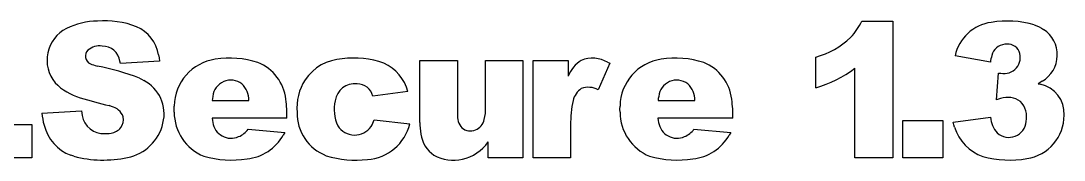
# Model space of a CAD drawing. Extents: x -9.5 to 58.6, y 17.9 to 45.8.
# Drawn here: x 39.94 to 48.89, y 30.6 to 31.79 of the extents above; entities that cross this region are included whole.
import ezdxf

# ---------------------------------------------------------------- set-up
doc = ezdxf.new("R2010")
doc.units = 0
doc.linetypes.add('0', pattern=[0])
doc.layers.add('1', color=7, linetype='0')

msp = doc.modelspace()

# ---------------------------------------------------------------- linework, layer by layer
at = {"layer": '1'}
for p, q in [((47.154541, 31.789427), (47.419731, 31.789427)), ((47.419731, 31.789427), (47.419731, 30.616129)), ((48.633888, 31.757544), (48.656048, 31.749071)), ((48.656048, 31.749071), (48.676727, 31.739607)), ((48.676727, 31.739607), (48.695927, 31.729143)), ((48.695927, 31.729143), (48.713642, 31.717684)), ((40.536766, 31.423315), (40.54847, 31.417856)), ((40.54847, 31.417856), (40.56234, 31.412497)), ((40.79369, 31.425875), (40.789886, 31.444685)), ((41.129707, 31.445543), (40.79369, 31.425875)), ((41.120701, 31.498449), (41.125763, 31.47257)), ((41.125763, 31.47257), (41.129707, 31.445543)), ((43.363659, 30.919882), (43.363659, 31.451838)), ((43.363659, 31.451838), (43.685513, 31.451838)), ((43.685513, 31.451838), (43.685513, 30.992281)), ((43.927097, 31.049723), (43.927097, 31.451838)), ((43.927097, 31.451838), (44.247372, 31.451838)), ((44.247372, 31.451838), (44.247372, 30.616129)), ((44.334682, 31.451838), (44.634499, 31.451838)), ((44.334682, 30.616129), (44.334682, 31.451838)), ((44.634499, 31.451838), (44.634499, 31.314917)), ((44.99255, 31.426657), (44.893394, 31.19845)), ((44.974003, 31.435907), (44.99255, 31.426657)), ((46.75872, 31.217337), (46.75872, 31.480169)), ((48.256943, 31.436102), (47.953976, 31.4904)), ((40.56234, 31.412497), (40.578373, 31.407232)), ((40.578373, 31.407232), (40.596569, 31.402067)), ((47.09552, 30.616129), (47.09552, 31.384951)), ((48.309662, 31.114248), (48.326191, 31.343245)), ((48.326191, 31.343245), (48.336422, 31.341825)), ((48.336422, 31.341825), (48.345711, 31.340727)), ((40.957951, 31.298048), (40.974293, 31.290129)), ((40.974293, 31.290129), (40.993965, 31.27957)), ((48.683983, 31.262289), (48.666138, 31.251963)), ((48.666138, 31.251963), (48.684605, 31.247129)), ((48.700802, 31.272985), (48.683983, 31.262289)), ((43.259827, 31.1835), (42.958431, 31.143366)), ((40.716576, 31.056608), (40.697277, 31.063257)), ((41.254787, 31.032412), (41.255428, 31.060022)), ((41.58366, 31.126066), (41.58136, 31.107954)), ((41.58136, 31.107954), (41.896912, 31.107954)), ((41.58662, 31.143023), (41.58366, 31.126066)), ((45.079861, 31.032412), (45.080498, 31.060022)), ((45.408733, 31.126066), (45.406433, 31.107954)), ((45.406433, 31.107954), (45.721985, 31.107954)), ((45.411697, 31.143023), (45.408733, 31.126066)), ((48.327972, 31.119261), (48.309662, 31.114248)), ((48.345123, 31.123503), (48.327972, 31.119261)), ((40.120872, 30.997786), (40.460037, 31.019033)), ((40.460037, 31.019033), (40.463146, 30.998991)), ((40.463146, 30.998991), (40.466972, 30.980181)), ((41.255302, 31.007666), (41.254787, 31.032412)), ((45.080376, 31.007666), (45.079861, 31.032412)), ((39.477215, 30.900209), (40.033569, 30.900209)), ((40.033569, 30.900209), (40.033569, 30.616129)), ((42.222698, 30.954508), (41.580574, 30.954508)), ((41.580574, 30.954508), (41.583122, 30.935843)), ((41.583122, 30.935843), (41.586426, 30.918406)), ((42.971809, 30.942701), (43.276348, 30.908079)), ((44.656536, 30.896273), (44.656536, 30.616129)), ((46.047771, 30.954508), (45.405643, 30.954508)), ((45.405643, 30.954508), (45.408188, 30.935843)), ((45.408188, 30.935843), (45.411499, 30.918406)), ((47.507042, 30.937193), (47.849354, 30.937193)), ((47.507042, 30.616129), (47.507042, 30.937193)), ((47.849354, 30.937193), (47.849354, 30.616129)), ((47.936665, 30.920668), (48.256943, 30.963163)), ((47.943233, 30.899473), (47.936665, 30.920668)), ((47.95034, 30.879011), (47.943233, 30.899473)), ((40.662277, 30.823092), (40.680813, 30.823648)), ((40.680813, 30.823648), (40.69825, 30.825327)), ((40.69825, 30.825327), (40.7146, 30.828123)), ((41.889042, 30.86165), (42.204601, 30.832533)), ((42.204601, 30.832533), (42.191193, 30.810228)), ((45.714115, 30.86165), (46.029675, 30.832533)), ((46.029675, 30.832533), (46.016266, 30.810228)), ((43.948341, 30.616129), (43.948341, 30.751478)), ((40.033569, 30.616129), (39.120739, 30.616129)), ((40.394321, 30.628687), (40.368755, 30.637251)), ((44.247372, 30.616129), (43.948341, 30.616129)), ((44.656536, 30.616129), (44.334682, 30.616129)), ((47.419731, 30.616129), (47.09552, 30.616129)), ((47.849354, 30.616129), (47.507042, 30.616129))]:
    msp.add_line(p, q, dxfattribs=at)
for centre, radius, start, end in [((40.594658, 31.21031), 0.577864, 89.820338, 117.100584), ((40.662037, 31.038574), 0.75246, 68.939349, 94.998915), ((46.680702, 32.010216), 0.522754, -43.589777, -24.983539), ((48.313625, 31.413429), 0.367794, 97.567309, 167.919973), ((48.404102, 30.949678), 0.839909, 74.122338, 99.51986), ((40.469162, 31.453163), 0.304506, 116.89648, -140.528856), ((40.802647, 31.445641), 0.322409, 9.427216, 66.261214), ((48.570026, 31.499296), 0.261378, -59.978188, 56.67034), ((46.57806, 32.151554), 0.695267, -74.939245, -46.194773), ((40.56324, 31.48794), 0.069836, 132.857276, -112.276802), ((40.613773, 31.426924), 0.149002, 80.887589, 131.14273), ((40.641186, 31.423954), 0.150139, 7.936682, 91.455906), ((48.389214, 31.467569), 0.122329, 93.726123, 167.91285), ((48.37331, 31.478466), 0.140477, -101.330526, 20.637991), ((48.40332, 31.479292), 0.11253, 25.636452, 101.303454), ((41.664883, 31.055265), 0.409482, 97.929761, 179.334378), ((41.734398, 30.704618), 0.76664, 71.82641, 99.46021), ((41.832397, 31.076908), 0.383048, 6.101218, 68.383272), ((42.723068, 31.047363), 0.419038, 93.480107, 145.384262), ((42.796829, 30.70722), 0.764867, 70.322896, 97.451807), ((42.901154, 31.089882), 0.37069, 14.628576, 65.585151), ((44.895283, 31.21417), 0.279568, 121.746657, 158.877448), ((44.844479, 31.20945), 0.260882, 60.232256, 111.660767), ((45.489964, 31.055256), 0.409494, 97.931163, 179.333063), ((45.559471, 30.704628), 0.766632, 71.826188, 99.460609), ((45.657478, 31.076918), 0.383036, 6.099982, 68.383808), ((48.603447, 31.389238), 0.349659, 162.705671, 172.297665), ((40.249435, 29.5163), 1.917451, 68.314669, 79.569707), ((46.513226, 32.132816), 0.947824, -74.98874, -52.095376), ((40.591461, 31.613478), 0.502933, -135.279944, -106.456564), ((40.846462, 30.992435), 0.322805, -14.230183, 62.810105), ((41.741646, 31.126562), 0.155898, 52.563132, 173.939107), ((41.699345, 31.108067), 0.197567, -0.032636, 46.069029), ((42.759995, 31.04475), 0.451304, 147.77505, -175.052795), ((42.804459, 31.08242), 0.169334, 83.364964, 172.488983), ((42.826668, 31.116089), 0.134557, 11.695869, 91.125736), ((45.566723, 31.126564), 0.155894, 52.563819, 173.939804), ((45.524418, 31.108067), 0.197567, -0.032636, 46.069029), ((48.633602, 30.995861), 0.256392, -3.087858, 78.525975), ((44.831356, 31.077835), 0.155576, 122.47857, 169.132138), ((44.809551, 31.052341), 0.168456, 60.150995, 111.499035), ((42.794319, 39.220631), 8.422608, -106.168125, -104.417027), ((40.686573, 30.920527), 0.139349, 19.38383, 77.56663), ((41.317986, 30.984076), 0.905196, -1.871868, 8.483904), ((42.959034, 31.029392), 0.331101, 166.878937, -155.298369), ((45.454823, 30.91947), 0.798623, 166.406755, -178.335522), ((45.14357, 30.984083), 0.904685, -1.873408, 8.488238), ((48.406773, 30.947823), 0.186184, 54.501964, 109.336885), ((48.37957, 30.967413), 0.189027, -12.233579, 44.287027), ((40.644005, 31.040508), 0.524874, -175.331176, -164.029518), ((40.650074, 31.007874), 0.185184, -171.399606, -86.221605), ((40.701569, 30.945744), 0.11834, -83.67806, 10.237529), ((41.665031, 31.008549), 0.409731, -179.876504, -112.409133), ((42.698269, 30.996431), 0.388012, 178.611893, -110.829714), ((43.841427, 30.975111), 0.156857, 173.715661, -138.788248), ((43.531609, 31.039013), 0.395634, -13.812215, 1.55118), ((45.490108, 31.008549), 0.409734, -179.876505, -112.410119), ((48.5158, 30.978786), 0.373836, -81.612378, 0.500182), ((40.501297, 30.985744), 0.372847, -166.086877, -110.823178), ((40.77927, 31.000645), 0.390048, -78.846391, -12.972713), ((41.74366, 30.94264), 0.159091, -171.237852, -65.945583), ((42.803894, 30.984179), 0.172902, -147.401408, -35.216742), ((42.888603, 30.999037), 0.398271, -86.389328, -13.201806), ((42.740906, 31.013187), 0.241422, -32.219383, -16.975431), ((43.918922, 30.915747), 0.555279, 179.573313, -170.04186), ((43.796883, 30.968241), 0.121256, -127.28592, -11.262562), ((45.568733, 30.94264), 0.159091, -171.237852, -65.945583), ((48.321983, 30.994246), 0.389098, -162.77304, -109.303961), ((48.512817, 30.995071), 0.257856, -172.8918, -139.903678), ((48.415382, 30.940266), 0.149482, -131.893145, -4.953432), ((41.743397, 30.961523), 0.176598, -68.365442, -34.439426), ((41.839951, 31.007618), 0.402906, -84.252618, -29.33494), ((43.62154, 30.849415), 0.251292, -173.21427, -123.171411), ((45.56847, 30.961523), 0.176598, -68.365442, -34.439426), ((45.665016, 31.007631), 0.40292, -84.252809, -29.336063), ((43.651413, 30.957256), 0.361263, -77.735057, -34.722836), ((40.647377, 31.604631), 1.008219, -104.536263, -78.132218), ((41.74633, 31.453476), 0.857271, -106.08341, -81.009365), ((42.812988, 31.451151), 0.855541, -107.179171, -83.240655), ((43.652321, 30.945534), 0.349619, -118.770762, -77.472343), ((45.5714, 31.453484), 0.857278, -106.083269, -81.009696), ((48.422047, 31.45653), 0.860453, -105.413293, -80.07648)]:
    msp.add_arc(centre, radius, start, end, dxfattribs=at)

doc.saveas('drawing.dxf')
